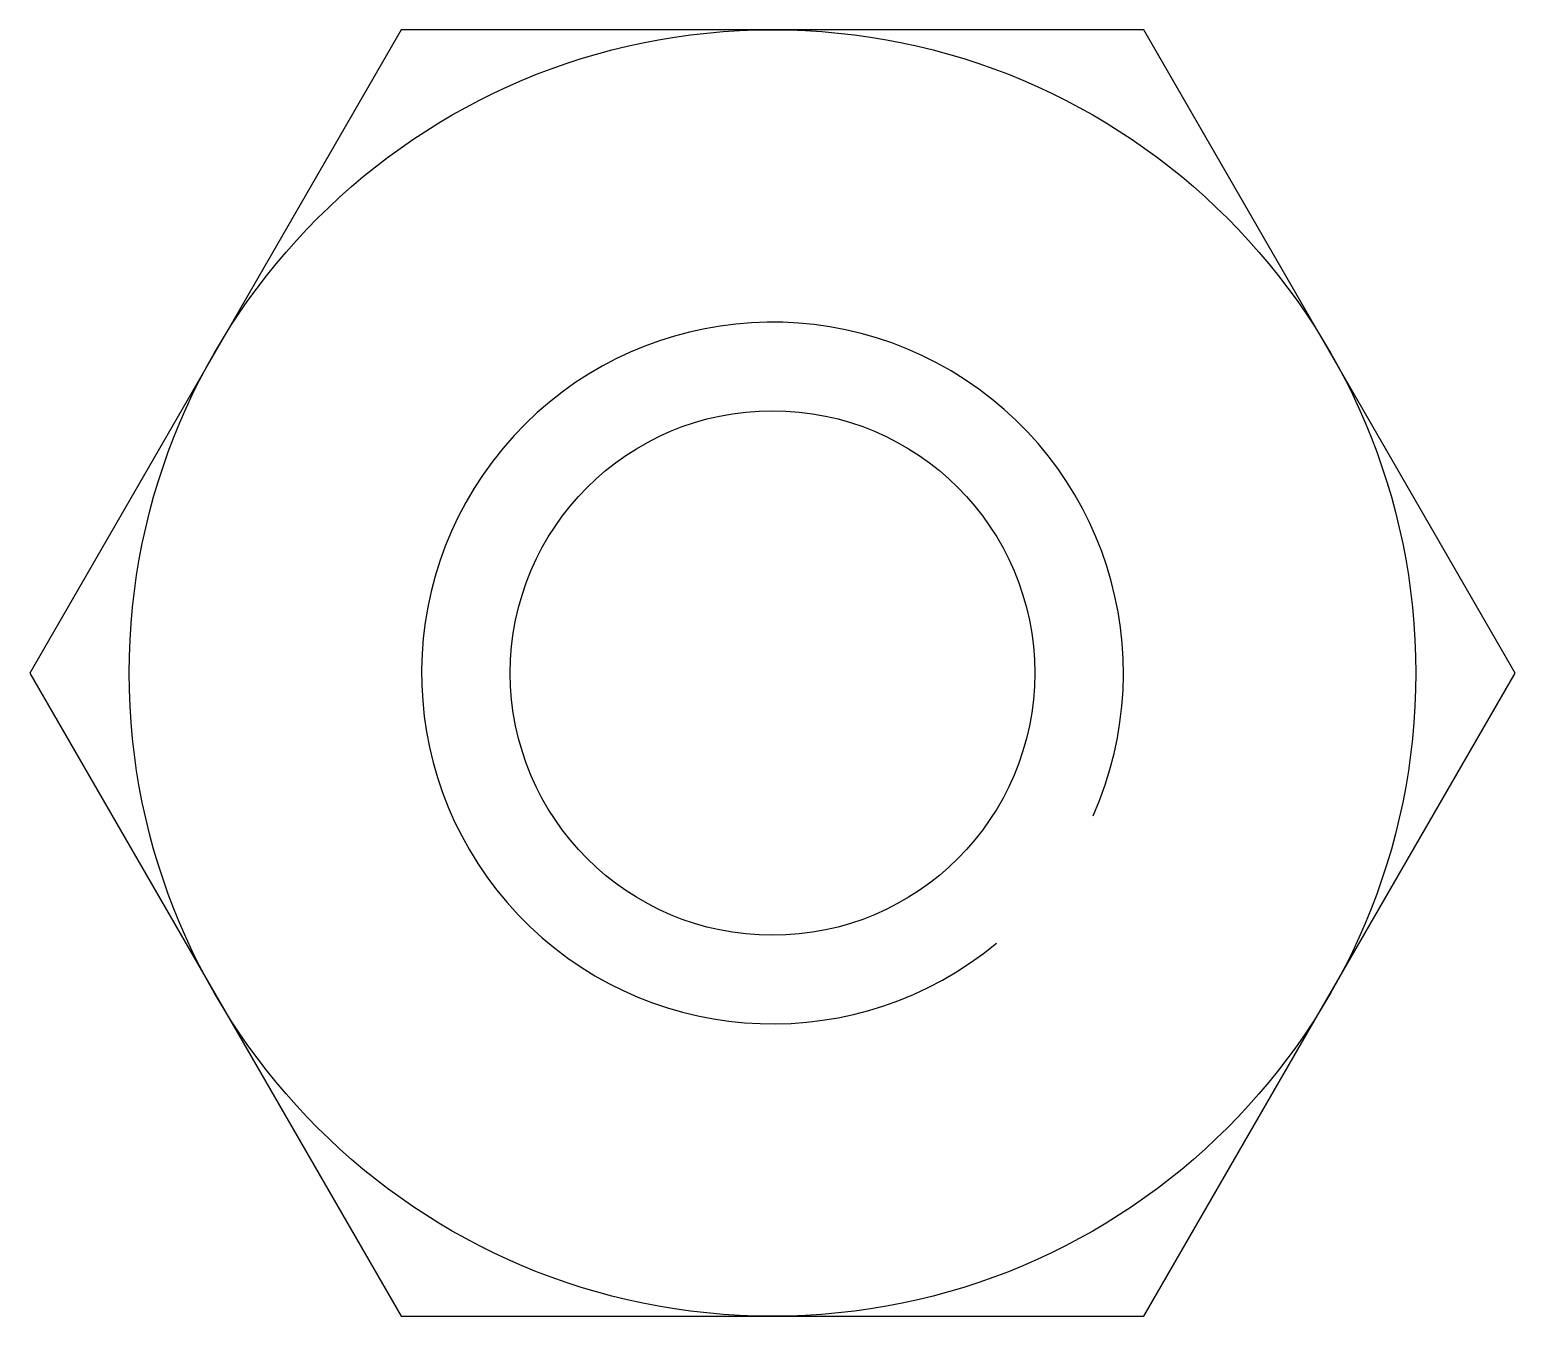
# Model space of a CAD drawing. Extents: x 0 to 25.4, y 0 to 22.
import ezdxf

# ---------------------------------------------------------------- set-up
doc = ezdxf.new("R2010")
doc.units = 0
doc.header["$LTSCALE"] = 10
doc.layers.get('0').update_dxf_attribs({"linetype": 'CONTINUOUS'})

msp = doc.modelspace()

# ---------------------------------------------------------------- linework, layer by layer
for p, q in [((6.3508, 22), (0, 11)), ((19.0525, 22), (6.3508, 22)), ((25.4034, 11), (19.0525, 22)), ((0, 11), (6.3508, 0)), ((19.0525, 0), (25.4034, 11)), ((6.3508, 0), (19.0525, 0))]:
    msp.add_line(p, q)
for radius in [11, 4.485]:
    msp.add_circle((12.7017, 11), radius)
msp.add_arc((12.7017, 11), 6, 335.98949, 309.67459)

doc.saveas('drawing.dxf')
